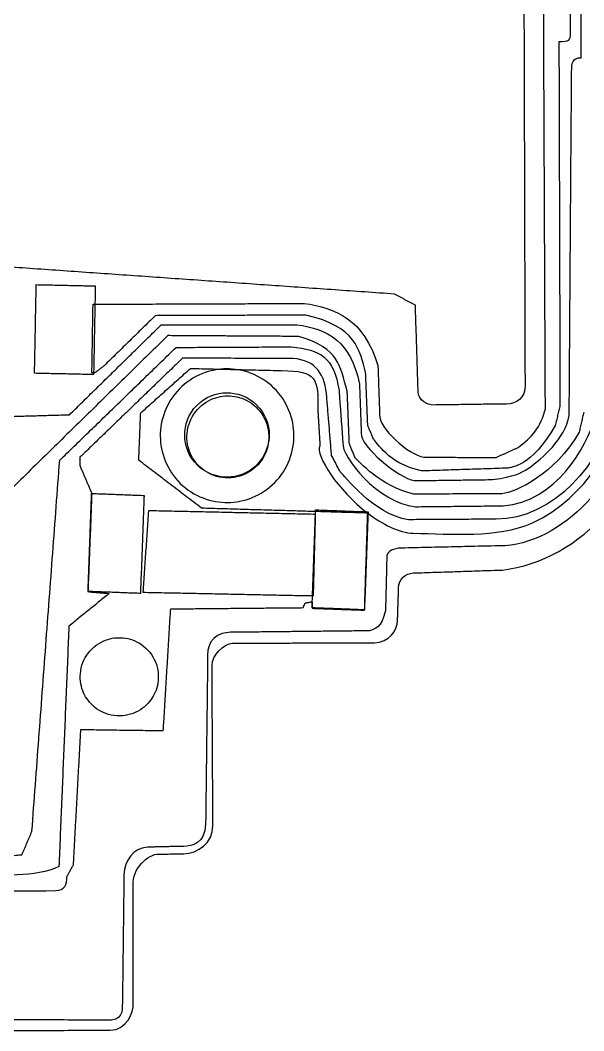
# Model space of a CAD drawing. Header units: millimetres. Extents: x 54 to 136.3, y -73.4 to -11.6.
# Drawn here: x 113.76 to 124.3, y -71.94 to -53.05 of the extents above; entities that cross this region are included whole.
import ezdxf

# ---------------------------------------------------------------- set-up
doc = ezdxf.new("R2010")
doc.units = ezdxf.units.MM
for name, color, linetype in [('Shape020', 7, 'CONTINUOUS'), ('Shape021', 7, 'CONTINUOUS'), ('Shape022', 7, 'CONTINUOUS'), ('Shape023', 7, 'CONTINUOUS'), ('Shape024', 7, 'CONTINUOUS'), ('Shape025', 7, 'CONTINUOUS'), ('Shape026', 7, 'CONTINUOUS'), ('Shape027', 7, 'CONTINUOUS'), ('Shape028', 7, 'CONTINUOUS'), ('Shape029', 7, 'CONTINUOUS'), ('Shape030', 7, 'CONTINUOUS'), ('Shape031', 7, 'CONTINUOUS'), ('Shape032', 7, 'CONTINUOUS'), ('Shape033', 7, 'CONTINUOUS'), ('Shape034', 7, 'CONTINUOUS'), ('Shape035', 7, 'CONTINUOUS'), ('Shape036', 7, 'CONTINUOUS'), ('Shape037', 7, 'CONTINUOUS'), ('Shape038', 7, 'CONTINUOUS'), ('Shape039', 7, 'CONTINUOUS'), ('Shape040', 7, 'CONTINUOUS'), ('Shape041', 7, 'CONTINUOUS'), ('Shape042', 7, 'CONTINUOUS'), ('Shape077', 7, 'CONTINUOUS'), ('Shape078', 7, 'CONTINUOUS'), ('Shape079', 7, 'CONTINUOUS'), ('Shape080', 7, 'CONTINUOUS'), ('Shape081', 7, 'CONTINUOUS'), ('Shape082', 7, 'CONTINUOUS'), ('Shape083', 7, 'CONTINUOUS'), ('Shape084', 7, 'CONTINUOUS'), ('Shape085', 7, 'CONTINUOUS'), ('Shape1011', 7, 'CONTINUOUS'), ('Shape1013', 7, 'CONTINUOUS'), ('Shape1022', 7, 'CONTINUOUS'), ('Shape1023', 7, 'CONTINUOUS'), ('Shape1024', 7, 'CONTINUOUS'), ('Shape1025', 7, 'CONTINUOUS'), ('Shape109', 7, 'CONTINUOUS'), ('Shape110', 7, 'CONTINUOUS'), ('Shape111', 7, 'CONTINUOUS'), ('Shape112', 7, 'CONTINUOUS'), ('Shape113', 7, 'CONTINUOUS'), ('Shape114', 7, 'CONTINUOUS'), ('Shape115', 7, 'CONTINUOUS'), ('Shape116', 7, 'CONTINUOUS'), ('Shape117', 7, 'CONTINUOUS'), ('Shape118', 7, 'CONTINUOUS'), ('Shape119', 7, 'CONTINUOUS'), ('Shape120', 7, 'CONTINUOUS'), ('Shape157', 7, 'CONTINUOUS'), ('Shape158', 7, 'CONTINUOUS'), ('Shape159', 7, 'CONTINUOUS'), ('Shape160', 7, 'CONTINUOUS'), ('Shape161', 7, 'CONTINUOUS'), ('Shape162', 7, 'CONTINUOUS'), ('Shape163', 7, 'CONTINUOUS'), ('Shape164', 7, 'CONTINUOUS'), ('Shape165', 7, 'CONTINUOUS'), ('Shape166', 7, 'CONTINUOUS'), ('Shape167', 7, 'CONTINUOUS'), ('Shape168', 7, 'CONTINUOUS'), ('Shape169', 7, 'CONTINUOUS'), ('Shape170', 7, 'CONTINUOUS'), ('Shape171', 7, 'CONTINUOUS'), ('Shape185', 7, 'CONTINUOUS'), ('Shape186', 7, 'CONTINUOUS'), ('Shape187', 7, 'CONTINUOUS'), ('Shape188', 7, 'CONTINUOUS'), ('Shape189', 7, 'CONTINUOUS'), ('Shape190', 7, 'CONTINUOUS'), ('Shape191', 7, 'CONTINUOUS'), ('Shape192', 7, 'CONTINUOUS'), ('Shape193', 7, 'CONTINUOUS'), ('Shape194', 7, 'CONTINUOUS'), ('Shape213', 7, 'CONTINUOUS'), ('Shape214', 7, 'CONTINUOUS'), ('Shape215', 7, 'CONTINUOUS'), ('Shape216', 7, 'CONTINUOUS'), ('Shape217', 7, 'CONTINUOUS'), ('Shape218', 7, 'CONTINUOUS'), ('Shape219', 7, 'CONTINUOUS'), ('Shape220', 7, 'CONTINUOUS'), ('Shape221', 7, 'CONTINUOUS'), ('Shape222', 7, 'CONTINUOUS'), ('Shape223', 7, 'CONTINUOUS'), ('Shape224', 7, 'CONTINUOUS'), ('Shape266', 7, 'CONTINUOUS'), ('Shape267', 7, 'CONTINUOUS'), ('Shape268', 7, 'CONTINUOUS'), ('Shape269', 7, 'CONTINUOUS'), ('Shape270', 7, 'CONTINUOUS'), ('Shape271', 7, 'CONTINUOUS'), ('Shape272', 7, 'CONTINUOUS'), ('Shape273', 7, 'CONTINUOUS'), ('Shape274', 7, 'CONTINUOUS'), ('Shape275', 7, 'CONTINUOUS'), ('Shape276', 7, 'CONTINUOUS'), ('Shape277', 7, 'CONTINUOUS'), ('Shape278', 7, 'CONTINUOUS'), ('Shape279', 7, 'CONTINUOUS'), ('Shape301', 7, 'CONTINUOUS'), ('Shape302', 7, 'CONTINUOUS'), ('Shape303', 7, 'CONTINUOUS'), ('Shape304', 7, 'CONTINUOUS'), ('Shape305', 7, 'CONTINUOUS'), ('Shape306', 7, 'CONTINUOUS'), ('Shape307', 7, 'CONTINUOUS'), ('Shape308', 7, 'CONTINUOUS'), ('Shape309', 7, 'CONTINUOUS'), ('Shape310', 7, 'CONTINUOUS'), ('Shape311', 7, 'CONTINUOUS'), ('Shape312', 7, 'CONTINUOUS'), ('Shape313', 7, 'CONTINUOUS'), ('Shape314', 7, 'CONTINUOUS'), ('Shape827', 7, 'CONTINUOUS'), ('Shape828', 7, 'CONTINUOUS'), ('Shape829', 7, 'CONTINUOUS'), ('Shape830', 7, 'CONTINUOUS'), ('Shape835', 7, 'CONTINUOUS'), ('Shape836', 7, 'CONTINUOUS'), ('Shape837', 7, 'CONTINUOUS'), ('Shape838', 7, 'CONTINUOUS'), ('Shape839', 7, 'CONTINUOUS'), ('Shape840', 7, 'CONTINUOUS'), ('Shape841', 7, 'CONTINUOUS'), ('Shape842', 7, 'CONTINUOUS'), ('Shape919', 7, 'CONTINUOUS'), ('Shape920', 7, 'CONTINUOUS'), ('Shape921', 7, 'CONTINUOUS'), ('Shape922', 7, 'CONTINUOUS'), ('Shape923', 7, 'CONTINUOUS'), ('Shape924', 7, 'CONTINUOUS'), ('Shape925', 7, 'CONTINUOUS'), ('Shape926', 7, 'CONTINUOUS'), ('Shape938', 7, 'CONTINUOUS'), ('Shape939', 7, 'CONTINUOUS'), ('Shape940', 7, 'CONTINUOUS'), ('Shape941', 7, 'CONTINUOUS'), ('Shape942', 7, 'CONTINUOUS'), ('Shape943', 7, 'CONTINUOUS'), ('Shape944', 7, 'CONTINUOUS'), ('Shape965', 7, 'CONTINUOUS'), ('Shape966', 7, 'CONTINUOUS'), ('Shape967', 7, 'CONTINUOUS'), ('Shape968', 7, 'CONTINUOUS'), ('Shape969', 7, 'CONTINUOUS'), ('Shape970', 7, 'CONTINUOUS'), ('Shape971', 7, 'CONTINUOUS'), ('Shape972', 7, 'CONTINUOUS'), ('Shape973', 7, 'CONTINUOUS'), ('Shape974', 7, 'CONTINUOUS'), ('Shape975', 7, 'CONTINUOUS'), ('Shape976', 7, 'CONTINUOUS'), ('Shape977', 7, 'CONTINUOUS'), ('Shape978', 7, 'CONTINUOUS')]:
    doc.layers.add(name, color=color, linetype=linetype)

msp = doc.modelspace()

# ---------------------------------------------------------------- linework, layer by layer
at = {"layer": 'Shape020'}
msp.add_open_spline([(123.978, -23.3732), (124.047, -53.2959)], degree=1, dxfattribs=at)
at = {"layer": 'Shape021'}
msp.add_open_spline([(124.047, -53.2959), (124.041, -53.4242), (124.032, -53.458), (123.837, -53.4518)], degree=3, dxfattribs=at)
at = {"layer": 'Shape022'}
msp.add_open_spline([(123.837, -53.4518), (123.857, -60.2475)], degree=1, dxfattribs=at)
at = {"layer": 'Shape023'}
msp.add_open_spline([(123.857, -60.2475), (123.769, -60.6227)], degree=1, dxfattribs=at)
at = {"layer": 'Shape024'}
msp.add_open_spline([(123.769, -60.6227), (123.317, -61.4113), (122.948, -61.402), (122.877, -61.4224)], degree=3, dxfattribs=at)
at = {"layer": 'Shape025'}
msp.add_open_spline([(122.877, -61.4224), (121.266, -61.4753)], degree=1, dxfattribs=at)
at = {"layer": 'Shape026'}
msp.add_open_spline([(121.266, -61.4753), (120.623, -61.3249), (120.442, -60.9404), (120.374, -60.8882)], degree=3, dxfattribs=at)
at = {"layer": 'Shape027'}
msp.add_open_spline([(120.374, -60.8882), (120.262, -60.6243)], degree=1, dxfattribs=at)
at = {"layer": 'Shape028'}
msp.add_open_spline([(120.262, -60.6243), (120.223, -59.6346)], degree=1, dxfattribs=at)
at = {"layer": 'Shape029'}
msp.add_open_spline([(120.223, -59.6346), (120.108, -59.2111), (120.043, -58.7749), (119.107, -58.5611)], degree=3, dxfattribs=at)
at = {"layer": 'Shape030'}
msp.add_open_spline([(119.107, -58.5611), (116.289, -58.5716)], degree=1, dxfattribs=at)
at = {"layer": 'Shape031'}
msp.add_open_spline([(116.289, -58.5716), (115.332, -59.5082)], degree=1, dxfattribs=at)
at = {"layer": 'Shape032'}
msp.add_open_spline([(115.332, -59.5082), (115.168, -59.6358)], degree=1, dxfattribs=at)
at = {"layer": 'Shape033'}
msp.add_open_spline([(115.168, -59.6358), (115.104, -59.642)], degree=1, dxfattribs=at)
at = {"layer": 'Shape034'}
msp.add_open_spline([(115.104, -59.642), (115.125, -58.3578)], degree=1, dxfattribs=at)
at = {"layer": 'Shape035'}
msp.add_open_spline([(115.125, -58.3578), (119.07, -58.3431)], degree=1, dxfattribs=at)
at = {"layer": 'Shape036'}
msp.add_open_spline([(119.07, -58.3431), (119.66, -58.42), (120.191, -58.6385), (120.452, -59.5061)], degree=3, dxfattribs=at)
at = {"layer": 'Shape037'}
msp.add_open_spline([(120.452, -59.5061), (120.484, -60.4218)], degree=1, dxfattribs=at)
at = {"layer": 'Shape038'}
msp.add_open_spline([(120.484, -60.4218), (120.457, -60.6613), (121.027, -61.18), (121.312, -61.2183)], degree=3, dxfattribs=at)
at = {"layer": 'Shape039'}
msp.add_open_spline([(121.312, -61.2183), (122.663, -61.2228)], degree=1, dxfattribs=at)
at = {"layer": 'Shape040'}
msp.add_open_spline([(122.663, -61.2228), (123.077, -61.035)], degree=1, dxfattribs=at)
at = {"layer": 'Shape041'}
msp.add_open_spline([(123.077, -61.035), (123.317, -60.8622), (123.51, -60.6435), (123.584, -60.3113)], degree=3, dxfattribs=at)
at = {"layer": 'Shape042'}
msp.add_open_spline([(123.584, -60.3113), (123.424, -23.5491)], degree=1, dxfattribs=at)
at = {"layer": 'Shape077'}
msp.add_open_spline([(124.302, -60.3757), (124.214, -60.7509)], degree=1, dxfattribs=at)
at = {"layer": 'Shape078'}
msp.add_open_spline([(124.214, -60.7509), (123.762, -61.5394), (123.032, -61.8748), (122.768, -61.8998)], degree=3, dxfattribs=at)
at = {"layer": 'Shape079'}
msp.add_open_spline([(122.768, -61.8998), (121.126, -61.9101)], degree=1, dxfattribs=at)
at = {"layer": 'Shape080'}
msp.add_open_spline([(121.126, -61.9101), (120.483, -61.7597), (120.098, -61.2868), (120.03, -61.2345)], degree=3, dxfattribs=at)
at = {"layer": 'Shape081'}
msp.add_open_spline([(120.03, -61.2345), (119.918, -60.9707)], degree=1, dxfattribs=at)
at = {"layer": 'Shape082'}
msp.add_open_spline([(119.918, -60.9707), (119.878, -59.981)], degree=1, dxfattribs=at)
at = {"layer": 'Shape083'}
msp.add_open_spline([(119.878, -59.981), (119.731, -59.4949), (119.744, -59.1938), (118.972, -58.9599)], degree=3, dxfattribs=at)
at = {"layer": 'Shape084'}
msp.add_open_spline([(118.972, -58.9599), (116.521, -58.9452)], degree=1, dxfattribs=at)
at = {"layer": 'Shape085'}
msp.add_open_spline([(116.521, -58.9452), (113.642, -61.7654)], degree=1, dxfattribs=at)
at = {"layer": 'Shape1011'}
msp.add_open_spline([(117.64, -60.0713), (117.53, -60.0721), (117.403, -60.0981), (117.284, -60.163), (117.163, -60.227), (117.052, -60.3317), (116.979, -60.4609), (116.906, -60.5896), (116.874, -60.7392), (116.881, -60.8751), (116.887, -61.0119), (116.93, -61.1335), (116.986, -61.2285), (117.042, -61.3237), (117.128, -61.4201), (117.244, -61.4919), (117.359, -61.564), (117.505, -61.6083), (117.653, -61.6064), (117.801, -61.6057), (117.946, -61.5588), (118.06, -61.4847), (118.176, -61.4108), (118.259, -61.313), (118.313, -61.2168), (118.367, -61.1208), (118.408, -60.9984), (118.412, -60.8616), (118.417, -60.7256), (118.382, -60.5766), (118.306, -60.4492), (118.232, -60.3213), (118.119, -60.2186), (117.998, -60.1567), (117.876, -60.0939), (117.75, -60.0701), (117.64, -60.0713)], degree=3, knots=[0, 0, 0, 0, 0.523599, 0.523599, 0.523599, 1.0472, 1.0472, 1.0472, 1.5708, 1.5708, 1.5708, 2.0944, 2.0944, 2.0944, 2.61799, 2.61799, 2.61799, 3.14159, 3.14159, 3.14159, 3.66519, 3.66519, 3.66519, 4.18879, 4.18879, 4.18879, 4.71239, 4.71239, 4.71239, 5.23599, 5.23599, 5.23599, 5.75959, 5.75959, 5.75959, 6.28319, 6.28319, 6.28319, 6.28319], dxfattribs=at)
at = {"layer": 'Shape1013'}
msp.add_open_spline([(115.609, -64.5921), (115.504, -64.5929), (115.384, -64.6176), (115.269, -64.6795), (115.155, -64.7405), (115.049, -64.8405), (114.98, -64.9636), (114.91, -65.0863), (114.879, -65.2289), (114.885, -65.3586), (114.892, -65.489), (114.933, -65.6049), (114.986, -65.6956), (115.039, -65.7863), (115.121, -65.8783), (115.232, -65.9467), (115.341, -66.0155), (115.481, -66.0577), (115.622, -66.0559), (115.763, -66.0552), (115.901, -66.0106), (116.01, -65.9398), (116.12, -65.8695), (116.199, -65.7761), (116.251, -65.6844), (116.303, -65.5928), (116.342, -65.4762), (116.345, -65.3457), (116.35, -65.2159), (116.317, -65.0739), (116.245, -64.9524), (116.174, -64.8305), (116.066, -64.7325), (115.95, -64.6735), (115.835, -64.6136), (115.714, -64.591), (115.609, -64.5921)], degree=3, knots=[0, 0, 0, 0, 0.523599, 0.523599, 0.523599, 1.0472, 1.0472, 1.0472, 1.5708, 1.5708, 1.5708, 2.0944, 2.0944, 2.0944, 2.61799, 2.61799, 2.61799, 3.14159, 3.14159, 3.14159, 3.66519, 3.66519, 3.66519, 4.18879, 4.18879, 4.18879, 4.71239, 4.71239, 4.71239, 5.23599, 5.23599, 5.23599, 5.75959, 5.75959, 5.75959, 6.28319, 6.28319, 6.28319, 6.28319], dxfattribs=at)
at = {"layer": 'Shape1022'}
msp.add_open_spline([(116.16, -62.2204), (116.058, -63.7425)], degree=1, dxfattribs=at)
at = {"layer": 'Shape1023'}
msp.add_open_spline([(116.058, -63.7425), (119.247, -63.8076)], degree=1, dxfattribs=at)
at = {"layer": 'Shape1024'}
msp.add_open_spline([(119.247, -63.8076), (119.288, -62.2873)], degree=1, dxfattribs=at)
at = {"layer": 'Shape1025'}
msp.add_open_spline([(119.288, -62.2873), (116.16, -62.2204)], degree=1, dxfattribs=at)
at = {"layer": 'Shape109'}
msp.add_open_spline([(113.63, -60.4542), (114.685, -60.4235)], degree=1, dxfattribs=at)
at = {"layer": 'Shape110'}
msp.add_open_spline([(114.685, -60.4235), (116.399, -58.7441)], degree=1, dxfattribs=at)
at = {"layer": 'Shape111'}
msp.add_open_spline([(116.399, -58.7441), (118.934, -58.7419)], degree=1, dxfattribs=at)
at = {"layer": 'Shape112'}
msp.add_open_spline([(118.934, -58.7419), (119.526, -58.8188), (119.945, -59.0565), (120.107, -59.8525)], degree=3, dxfattribs=at)
at = {"layer": 'Shape113'}
msp.add_open_spline([(120.107, -59.8525), (120.14, -60.7681)], degree=1, dxfattribs=at)
at = {"layer": 'Shape114'}
msp.add_open_spline([(120.14, -60.7681), (120.112, -61.0076), (120.849, -61.618), (121.134, -61.6563)], degree=3, dxfattribs=at)
at = {"layer": 'Shape115'}
msp.add_open_spline([(121.134, -61.6563), (122.596, -61.6365)], degree=1, dxfattribs=at)
at = {"layer": 'Shape116'}
msp.add_open_spline([(122.596, -61.6365), (123.028, -61.5728), (123.084, -61.5305), (123.278, -61.4185)], degree=3, dxfattribs=at)
at = {"layer": 'Shape117'}
msp.add_open_spline([(123.278, -61.4185), (123.518, -61.2458), (123.953, -60.8741), (124.029, -60.4395)], degree=3, dxfattribs=at)
at = {"layer": 'Shape118'}
msp.add_open_spline([(124.029, -60.4395), (124.074, -54.0195)], degree=1, dxfattribs=at)
at = {"layer": 'Shape119'}
msp.add_open_spline([(124.074, -54.0195), (124.077, -53.8389), (124.084, -53.7533), (124.254, -53.7483)], degree=3, dxfattribs=at)
at = {"layer": 'Shape120'}
msp.add_open_spline([(124.254, -53.7483), (124.134, -23.3128)], degree=1, dxfattribs=at)
at = {"layer": 'Shape157'}
msp.add_open_spline([(124.787, -60.3945), (124.695, -61.2824), (123.713, -62.3899), (122.664, -62.3763)], degree=3, dxfattribs=at)
at = {"layer": 'Shape158'}
msp.add_open_spline([(122.664, -62.3763), (121.022, -62.3866)], degree=1, dxfattribs=at)
at = {"layer": 'Shape159'}
msp.add_open_spline([(121.022, -62.3866), (120.369, -62.2927), (119.814, -61.5437), (119.747, -61.4915)], degree=3, dxfattribs=at)
at = {"layer": 'Shape160'}
msp.add_open_spline([(119.747, -61.4915), (119.586, -61.1853)], degree=1, dxfattribs=at)
at = {"layer": 'Shape161'}
msp.add_open_spline([(119.586, -61.1853), (119.496, -60.0994)], degree=1, dxfattribs=at)
at = {"layer": 'Shape162'}
msp.add_open_spline([(119.496, -60.0994), (119.478, -59.6806), (119.287, -59.3994), (118.866, -59.3727)], degree=3, dxfattribs=at)
at = {"layer": 'Shape163'}
msp.add_open_spline([(118.866, -59.3727), (116.799, -59.3665)], degree=1, dxfattribs=at)
at = {"layer": 'Shape164'}
msp.add_open_spline([(116.799, -59.3665), (114.881, -61.2182)], degree=1, dxfattribs=at)
at = {"layer": 'Shape165'}
msp.add_open_spline([(114.881, -61.2182), (114.877, -61.3697)], degree=1, dxfattribs=at)
at = {"layer": 'Shape166'}
msp.add_open_spline([(114.877, -61.3697), (115.101, -61.8952)], degree=1, dxfattribs=at)
at = {"layer": 'Shape167'}
msp.add_open_spline([(115.101, -61.8952), (115.03, -63.7318)], degree=1, dxfattribs=at)
at = {"layer": 'Shape168'}
msp.add_open_spline([(115.03, -63.7318), (115.427, -63.766)], degree=1, dxfattribs=at)
at = {"layer": 'Shape169'}
msp.add_open_spline([(115.427, -63.766), (114.674, -64.3759)], degree=1, dxfattribs=at)
at = {"layer": 'Shape170'}
msp.add_open_spline([(114.674, -64.3759), (114.487, -68.8702)], degree=1, dxfattribs=at)
at = {"layer": 'Shape171'}
msp.add_open_spline([(114.487, -68.8702), (114.055, -69.0865), (113.391, -69.0038), (112.82, -69.0722)], degree=3, dxfattribs=at)
at = {"layer": 'Shape185'}
msp.add_open_spline([(112.877, -68.7355), (113.796, -68.65)], degree=1, dxfattribs=at)
at = {"layer": 'Shape186'}
msp.add_open_spline([(113.796, -68.65), (113.982, -68.2122)], degree=1, dxfattribs=at)
at = {"layer": 'Shape187'}
msp.add_open_spline([(113.982, -68.2122), (114.501, -61.2757)], degree=1, dxfattribs=at)
at = {"layer": 'Shape188'}
msp.add_open_spline([(114.501, -61.2757), (116.678, -59.1654)], degree=1, dxfattribs=at)
at = {"layer": 'Shape189'}
msp.add_open_spline([(116.678, -59.1654), (118.828, -59.1547)], degree=1, dxfattribs=at)
at = {"layer": 'Shape190'}
msp.add_open_spline([(118.828, -59.1547), (119.384, -59.2092), (119.626, -59.3421), (119.725, -59.971)], degree=3, dxfattribs=at)
at = {"layer": 'Shape191'}
msp.add_open_spline([(119.725, -59.971), (119.797, -60.955)], degree=1, dxfattribs=at)
at = {"layer": 'Shape192'}
msp.add_open_spline([(119.797, -60.955), (119.769, -61.1944), (120.437, -62.0708), (121.158, -62.1437)], degree=3, dxfattribs=at)
at = {"layer": 'Shape193'}
msp.add_open_spline([(121.158, -62.1437), (122.795, -62.1259)], degree=1, dxfattribs=at)
at = {"layer": 'Shape194'}
msp.add_open_spline([(122.795, -62.1259), (123.78, -62.056), (124.352, -61.0264), (124.515, -60.4815)], degree=3, dxfattribs=at)
at = {"layer": 'Shape213'}
msp.add_open_spline([(120.26, -62.263), (117.156, -62.1717)], degree=1, dxfattribs=at)
at = {"layer": 'Shape214'}
msp.add_open_spline([(117.156, -62.1717), (115.98, -61.2749)], degree=1, dxfattribs=at)
at = {"layer": 'Shape215'}
msp.add_open_spline([(115.98, -61.2749), (116.016, -60.389)], degree=1, dxfattribs=at)
at = {"layer": 'Shape216'}
msp.add_open_spline([(116.016, -60.389), (116.948, -59.5583)], degree=1, dxfattribs=at)
at = {"layer": 'Shape217'}
msp.add_open_spline([(116.948, -59.5583), (118.65, -59.5985)], degree=1, dxfattribs=at)
at = {"layer": 'Shape218'}
msp.add_open_spline([(118.65, -59.5985), (119.317, -59.6042), (119.339, -59.7477), (119.328, -60.3406)], degree=3, dxfattribs=at)
at = {"layer": 'Shape219'}
msp.add_open_spline([(119.328, -60.3406), (119.368, -61.0023)], degree=1, dxfattribs=at)
at = {"layer": 'Shape220'}
msp.add_open_spline([(119.368, -61.0023), (119.273, -61.1826), (119.707, -61.8377), (120.26, -62.263)], degree=3, dxfattribs=at)
at = {"layer": 'Shape221'}
msp.add_open_spline([(120.203, -64.0771), (120.261, -62.2637)], degree=1, dxfattribs=at)
at = {"layer": 'Shape222'}
msp.add_open_spline([(120.261, -62.2637), (120.535, -62.4736), (120.838, -62.6275), (121.12, -62.6404)], degree=3, dxfattribs=at)
at = {"layer": 'Shape223'}
msp.add_open_spline([(121.12, -62.6404), (121.822, -62.6493), (122.678, -62.7315), (123.333, -62.4529)], degree=3, dxfattribs=at)
at = {"layer": 'Shape224'}
msp.add_open_spline([(123.333, -62.4529), (124.425, -61.9407), (124.838, -60.9011), (124.929, -60.5673)], degree=3, dxfattribs=at)
at = {"layer": 'Shape266'}
msp.add_open_spline([(125.201, -60.4803), (125.13, -61.3779), (124.026, -62.7946), (122.825, -62.8725)], degree=3, dxfattribs=at)
at = {"layer": 'Shape267'}
msp.add_open_spline([(122.825, -62.8725), (120.833, -62.9185)], degree=1, dxfattribs=at)
at = {"layer": 'Shape268'}
msp.add_open_spline([(120.833, -62.9185), (120.699, -62.9447), (120.617, -62.9902), (120.618, -63.0851)], degree=3, dxfattribs=at)
at = {"layer": 'Shape269'}
msp.add_open_spline([(120.618, -63.0851), (120.594, -64.0817)], degree=1, dxfattribs=at)
at = {"layer": 'Shape270'}
msp.add_open_spline([(120.594, -64.0817), (120.515, -64.4109), (120.402, -64.4237), (120.293, -64.4641)], degree=3, dxfattribs=at)
at = {"layer": 'Shape271'}
msp.add_open_spline([(120.293, -64.4641), (117.655, -64.4925)], degree=1, dxfattribs=at)
at = {"layer": 'Shape272'}
msp.add_open_spline([(117.655, -64.4925), (117.323, -64.5343), (117.248, -64.7458), (117.267, -65.0186)], degree=3, dxfattribs=at)
at = {"layer": 'Shape273'}
msp.add_open_spline([(117.267, -65.0186), (117.23, -68.0768)], degree=1, dxfattribs=at)
at = {"layer": 'Shape274'}
msp.add_open_spline([(117.23, -68.0768), (117.231, -68.4368), (116.964, -68.4937), (116.819, -68.4936)], degree=3, dxfattribs=at)
at = {"layer": 'Shape275'}
msp.add_open_spline([(116.819, -68.4936), (116.141, -68.5091)], degree=1, dxfattribs=at)
at = {"layer": 'Shape276'}
msp.add_open_spline([(116.141, -68.5091), (115.871, -68.529), (115.716, -68.7564), (115.703, -69.0294)], degree=3, dxfattribs=at)
at = {"layer": 'Shape277'}
msp.add_open_spline([(115.703, -69.0294), (115.674, -71.4113)], degree=1, dxfattribs=at)
at = {"layer": 'Shape278'}
msp.add_open_spline([(115.674, -71.4113), (115.664, -71.574), (115.703, -71.7626), (115.357, -71.7447)], degree=3, dxfattribs=at)
at = {"layer": 'Shape279'}
msp.add_open_spline([(115.357, -71.7447), (110.866, -71.718)], degree=1, dxfattribs=at)
at = {"layer": 'Shape301'}
msp.add_open_spline([(111.404, -69.2051), (112.407, -69.3199), (113.418, -69.3414), (114.432, -69.3194)], degree=3, dxfattribs=at)
at = {"layer": 'Shape302'}
msp.add_open_spline([(114.432, -69.3194), (114.588, -69.3115), (114.645, -69.2151), (114.635, -69.0613)], degree=3, dxfattribs=at)
at = {"layer": 'Shape303'}
msp.add_open_spline([(114.635, -69.0613), (114.759, -68.8366)], degree=1, dxfattribs=at)
at = {"layer": 'Shape304'}
msp.add_open_spline([(114.759, -68.8366), (114.897, -66.308)], degree=1, dxfattribs=at)
at = {"layer": 'Shape305'}
msp.add_open_spline([(114.897, -66.308), (116.439, -66.33)], degree=1, dxfattribs=at)
at = {"layer": 'Shape306'}
msp.add_open_spline([(116.439, -66.33), (116.577, -64.0537)], degree=1, dxfattribs=at)
at = {"layer": 'Shape307'}
msp.add_open_spline([(116.577, -64.0537), (119.053, -64.0308)], degree=1, dxfattribs=at)
at = {"layer": 'Shape308'}
msp.add_open_spline([(119.053, -64.0308), (119.092, -63.9447)], degree=1, dxfattribs=at)
at = {"layer": 'Shape309'}
msp.add_open_spline([(119.092, -63.9447), (119.22, -63.9197)], degree=1, dxfattribs=at)
at = {"layer": 'Shape310'}
msp.add_open_spline([(119.22, -63.9197), (119.22, -64.0431)], degree=1, dxfattribs=at)
at = {"layer": 'Shape311'}
msp.add_open_spline([(119.22, -64.0431), (120.203, -64.0771)], degree=1, dxfattribs=at)
at = {"layer": 'Shape312'}
msp.add_open_spline([(120.261, -62.2637), (120.261, -62.263)], degree=1, dxfattribs=at)
at = {"layer": 'Shape313'}
msp.add_open_spline([(120.26, -62.263), (120.261, -62.2637)], degree=1, dxfattribs=at)
at = {"layer": 'Shape314'}
msp.add_open_spline([(120.261, -62.263), (120.26, -62.263)], degree=1, dxfattribs=at)
at = {"layer": 'Shape827'}
msp.add_open_spline([(114.063, -57.9914), (115.167, -58.0153)], degree=1, dxfattribs=at)
at = {"layer": 'Shape828'}
msp.add_open_spline([(115.167, -58.0153), (115.135, -59.6733)], degree=1, dxfattribs=at)
at = {"layer": 'Shape829'}
msp.add_open_spline([(115.135, -59.6733), (114.031, -59.6495)], degree=1, dxfattribs=at)
at = {"layer": 'Shape830'}
msp.add_open_spline([(114.031, -59.6495), (114.063, -57.9914)], degree=1, dxfattribs=at)
at = {"layer": 'Shape835'}
msp.add_open_spline([(119.288, -62.2019), (120.268, -62.2394)], degree=1, dxfattribs=at)
at = {"layer": 'Shape836'}
msp.add_open_spline([(120.268, -62.2394), (120.2, -64.072)], degree=1, dxfattribs=at)
at = {"layer": 'Shape837'}
msp.add_open_spline([(120.2, -64.072), (119.22, -64.0344)], degree=1, dxfattribs=at)
at = {"layer": 'Shape838'}
msp.add_open_spline([(119.22, -64.0344), (119.288, -62.2019)], degree=1, dxfattribs=at)
at = {"layer": 'Shape839'}
msp.add_open_spline([(115.099, -61.8952), (116.08, -61.9329)], degree=1, dxfattribs=at)
at = {"layer": 'Shape840'}
msp.add_open_spline([(116.08, -61.9329), (116.011, -63.7653)], degree=1, dxfattribs=at)
at = {"layer": 'Shape841'}
msp.add_open_spline([(116.011, -63.7653), (115.031, -63.7277)], degree=1, dxfattribs=at)
at = {"layer": 'Shape842'}
msp.add_open_spline([(115.031, -63.7277), (115.099, -61.8952)], degree=1, dxfattribs=at)
at = {"layer": 'Shape919'}
msp.add_open_spline([(117.621, -59.5667), (117.328, -59.5652), (116.982, -59.6897), (116.741, -59.9403), (116.495, -60.1866), (116.376, -60.5339), (116.383, -60.8267)], degree=3, knots=[0, 0, 0, 0, 0.785428, 0.785428, 0.785428, 1.57086, 1.57086, 1.57086, 1.57086], dxfattribs=at)
at = {"layer": 'Shape920'}
msp.add_open_spline([(116.383, -60.8267), (116.381, -61.1197), (116.506, -61.4647), (116.756, -61.7067), (117.002, -61.9529), (117.351, -62.0712), (117.643, -62.0646)], degree=3, knots=[0, 0, 0, 0, 0.785428, 0.785428, 0.785428, 1.57086, 1.57086, 1.57086, 1.57086], dxfattribs=at)
at = {"layer": 'Shape921'}
msp.add_open_spline([(117.643, -62.0646), (117.936, -62.0661), (118.281, -61.9416), (118.523, -61.6911), (118.769, -61.4447), (118.888, -61.0975), (118.881, -60.8046)], degree=3, knots=[0, 0, 0, 0, 0.785428, 0.785428, 0.785428, 1.57086, 1.57086, 1.57086, 1.57086], dxfattribs=at)
at = {"layer": 'Shape922'}
msp.add_open_spline([(118.881, -60.8046), (118.883, -60.5117), (118.758, -60.1666), (118.508, -59.9247), (118.261, -59.6784), (117.913, -59.5601), (117.621, -59.5667)], degree=3, knots=[0, 0, 0, 0, 0.785428, 0.785428, 0.785428, 1.57086, 1.57086, 1.57086, 1.57086], dxfattribs=at)
at = {"layer": 'Shape923'}
msp.add_open_spline([(117.622, -60.0126), (117.808, -60.0085), (118.027, -60.0834), (118.183, -60.2391), (118.342, -60.392), (118.42, -60.6101), (118.419, -60.7952)], degree=3, knots=[0, 0, 0, 0, 0.785552, 0.785552, 0.785552, 1.5711, 1.5711, 1.5711, 1.5711], dxfattribs=at)
at = {"layer": 'Shape924'}
msp.add_open_spline([(118.419, -60.7952), (118.423, -60.9803), (118.348, -61.1996), (118.192, -61.3553), (118.04, -61.5135), (117.821, -61.5922), (117.636, -61.5913)], degree=3, knots=[0, 0, 0, 0, 0.785223, 0.785223, 0.785223, 1.57045, 1.57045, 1.57045, 1.57045], dxfattribs=at)
at = {"layer": 'Shape925'}
msp.add_open_spline([(117.636, -61.5913), (117.451, -61.5956), (117.232, -61.5209), (117.076, -61.3653), (116.918, -61.2124), (116.839, -60.9943), (116.84, -60.8092)], degree=3, knots=[0, 0, 0, 0, 0.785552, 0.785552, 0.785552, 1.5711, 1.5711, 1.5711, 1.5711], dxfattribs=at)
at = {"layer": 'Shape926'}
msp.add_open_spline([(116.84, -60.8092), (116.836, -60.6241), (116.911, -60.4046), (117.066, -60.2488), (117.219, -60.0903), (117.437, -60.0117), (117.622, -60.0126)], degree=3, knots=[0, 0, 0, 0, 0.78588, 0.78588, 0.78588, 1.57176, 1.57176, 1.57176, 1.57176], dxfattribs=at)
at = {"layer": 'Shape938'}
msp.add_open_spline([(123.101, -23.9657), (123.203, -59.8722)], degree=1, dxfattribs=at)
at = {"layer": 'Shape939'}
msp.add_open_spline([(123.203, -59.8722), (123.212, -60.1156), (123.039, -60.2242), (122.854, -60.2234)], degree=3, dxfattribs=at)
at = {"layer": 'Shape940'}
msp.add_open_spline([(122.854, -60.2234), (121.491, -60.2424)], degree=1, dxfattribs=at)
at = {"layer": 'Shape941'}
msp.add_open_spline([(121.491, -60.2424), (121.383, -60.2419), (121.207, -60.1601), (121.204, -59.9922)], degree=3, dxfattribs=at)
at = {"layer": 'Shape942'}
msp.add_open_spline([(121.204, -59.9922), (121.153, -58.3772)], degree=1, dxfattribs=at)
at = {"layer": 'Shape943'}
msp.add_open_spline([(121.153, -58.3772), (120.763, -58.1681)], degree=1, dxfattribs=at)
at = {"layer": 'Shape944'}
msp.add_open_spline([(120.763, -58.1681), (111.857, -57.543)], degree=1, dxfattribs=at)
at = {"layer": 'Shape965'}
msp.add_open_spline([(110.862, -71.9421), (115.447, -71.9318)], degree=1, dxfattribs=at)
at = {"layer": 'Shape966'}
msp.add_open_spline([(115.447, -71.9318), (115.757, -71.928), (115.887, -71.5945), (115.878, -71.4365)], degree=3, dxfattribs=at)
at = {"layer": 'Shape967'}
msp.add_open_spline([(115.878, -71.4365), (115.874, -69.213)], degree=1, dxfattribs=at)
at = {"layer": 'Shape968'}
msp.add_open_spline([(115.874, -69.213), (115.846, -68.9267), (116.158, -68.627), (116.354, -68.6384)], degree=3, dxfattribs=at)
at = {"layer": 'Shape969'}
msp.add_open_spline([(116.354, -68.6384), (116.82, -68.6345)], degree=1, dxfattribs=at)
at = {"layer": 'Shape970'}
msp.add_open_spline([(116.82, -68.6345), (117.076, -68.6287), (117.373, -68.426), (117.367, -68.1084)], degree=3, dxfattribs=at)
at = {"layer": 'Shape971'}
msp.add_open_spline([(117.367, -68.1084), (117.35, -65.1086)], degree=1, dxfattribs=at)
at = {"layer": 'Shape972'}
msp.add_open_spline([(117.35, -65.1086), (117.348, -64.9341), (117.564, -64.7029), (117.734, -64.6953)], degree=3, dxfattribs=at)
at = {"layer": 'Shape973'}
msp.add_open_spline([(117.734, -64.6953), (120.389, -64.6866)], degree=1, dxfattribs=at)
at = {"layer": 'Shape974'}
msp.add_open_spline([(120.389, -64.6866), (120.655, -64.6874), (120.821, -64.4547), (120.819, -64.27)], degree=3, dxfattribs=at)
at = {"layer": 'Shape975'}
msp.add_open_spline([(120.819, -64.27), (120.839, -63.6617)], degree=1, dxfattribs=at)
at = {"layer": 'Shape976'}
msp.add_open_spline([(120.839, -63.6617), (120.84, -63.4956), (120.966, -63.392), (121.117, -63.382)], degree=3, dxfattribs=at)
at = {"layer": 'Shape977'}
msp.add_open_spline([(121.117, -63.382), (122.781, -63.3272)], degree=1, dxfattribs=at)
at = {"layer": 'Shape978'}
msp.add_open_spline([(122.781, -63.3272), (124.239, -63.1615), (125.571, -61.7214), (125.617, -60.002)], degree=3, dxfattribs=at)

doc.saveas('drawing.dxf')
